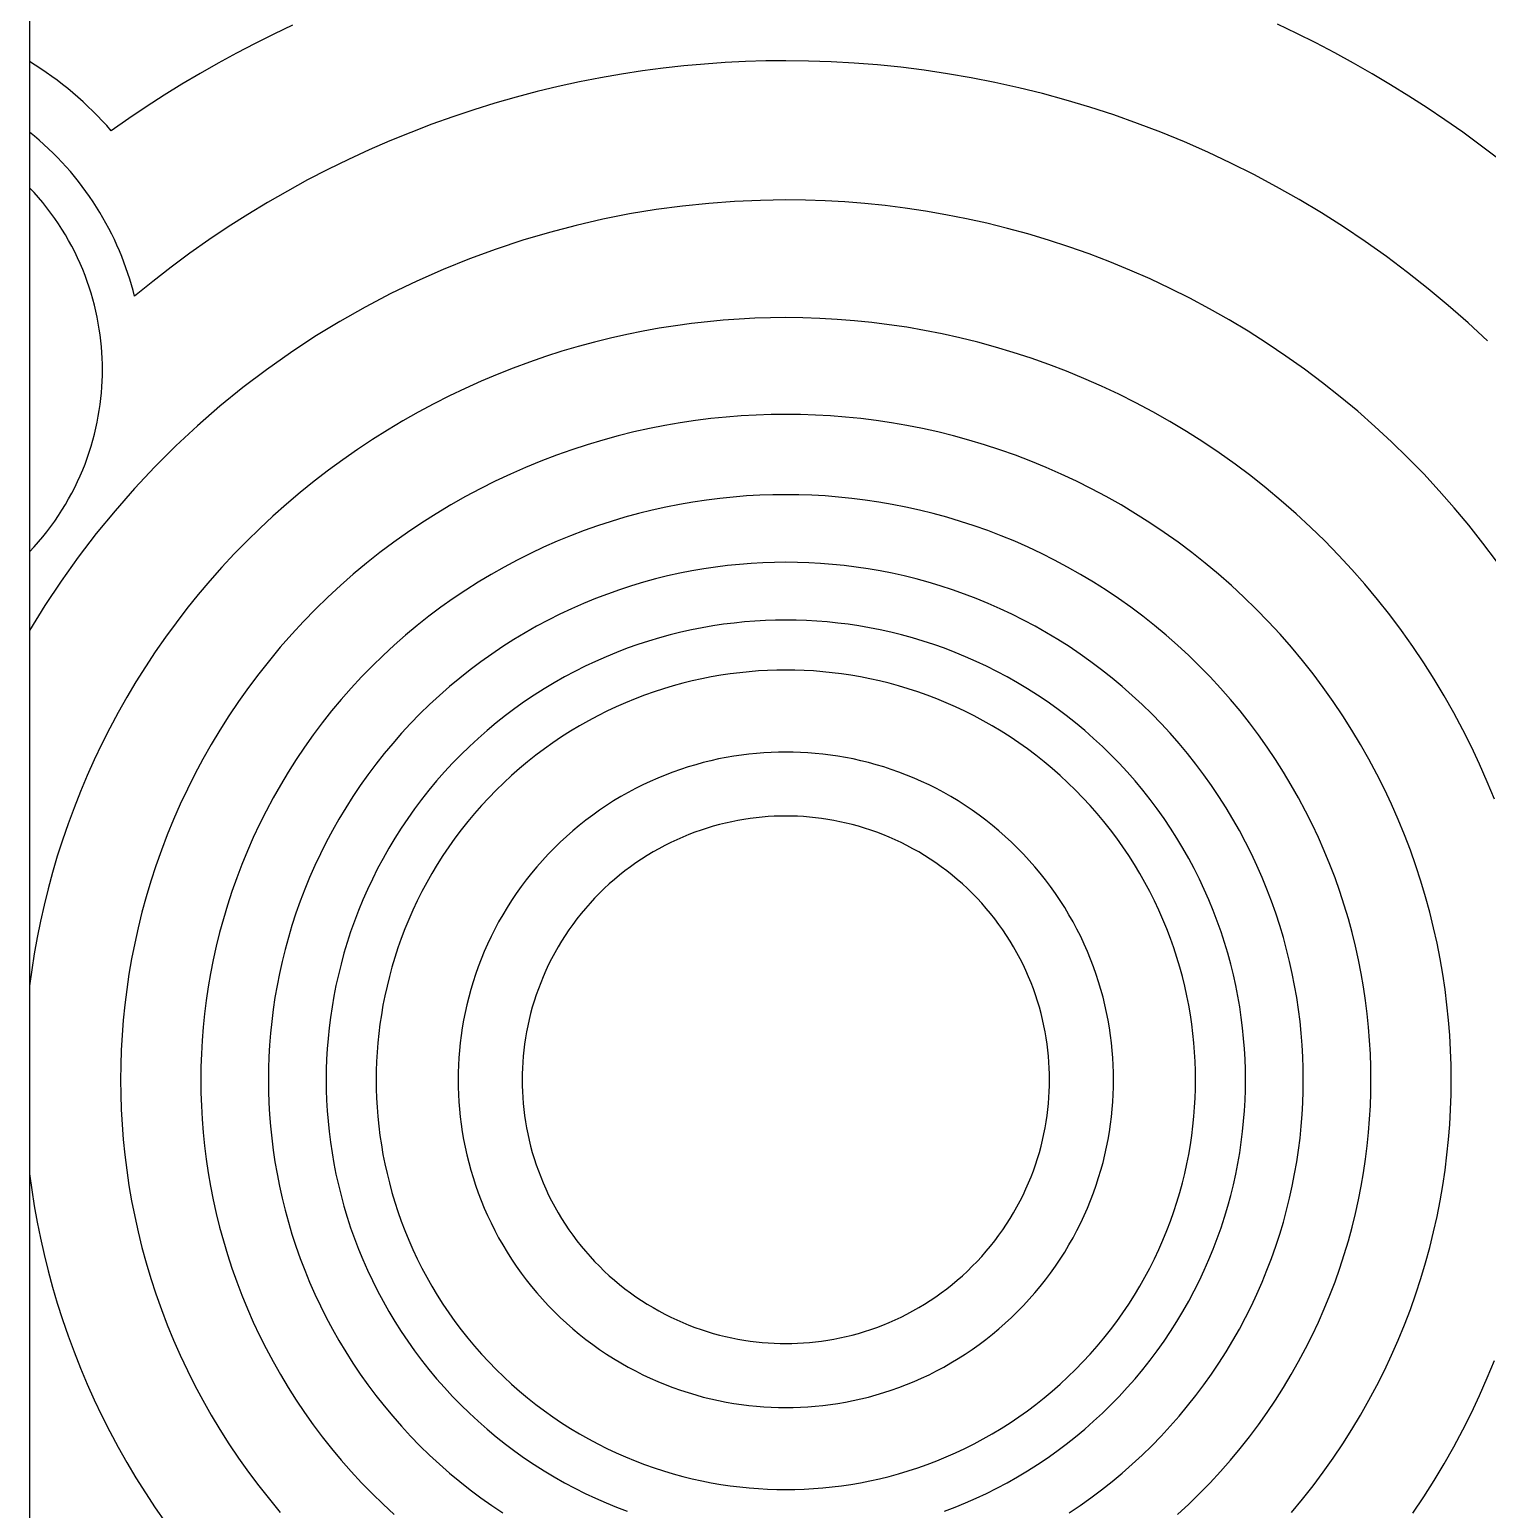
# Model space of a CAD drawing. Header units: millimetres. Extents: x -868 to 332, y 638 to 938.
# Drawn here: x -398 to -326.1, y 747.2 to 820.2 of the extents above; entities that cross this region are included whole.
import ezdxf

# ---------------------------------------------------------------- set-up
doc = ezdxf.new("R2010")
doc.units = ezdxf.units.MM
doc.header["$MEASUREMENT"] = 0
doc.layers.add('Default', color=18, linetype='Continuous', true_color=0x000000)
doc.layers.add('DOT', color=20, linetype='Continuous', true_color=0xff4b00)

msp = doc.modelspace()

# ---------------------------------------------------------------- linework, layer by layer
at = {"layer": 'Default'}
msp.add_lwpolyline([(-398.015, 915.864), (-398.015, 655.864)], dxfattribs=at)
at = {"layer": 'DOT'}
for points in [[(-385.058, 820.391), (-385.981, 819.949), (-386.898, 819.49), (-387.81, 819.013), (-388.715, 818.518), (-389.613, 818.005), (-390.504, 817.476), (-391.388, 816.929), (-392.263, 816.365), (-393.129, 815.784), (-393.986, 815.186)], [(-325.645, 813.827), (-326.5, 814.475), (-327.365, 815.105), (-328.24, 815.718), (-329.125, 816.314), (-330.019, 816.892), (-330.922, 817.452), (-331.833, 817.994), (-332.751, 818.518), (-333.677, 819.024), (-334.609, 819.511), (-335.548, 819.98), (-336.492, 820.431)], [(-393.986, 815.186), (-394.207, 815.434), (-394.433, 815.678), (-394.664, 815.917), (-394.899, 816.152), (-395.138, 816.383), (-395.381, 816.609), (-395.629, 816.83), (-395.88, 817.047), (-396.135, 817.259), (-396.394, 817.466), (-396.656, 817.668), (-396.922, 817.864), (-397.191, 818.056), (-397.463, 818.242), (-397.737, 818.423), (-398.015, 818.598)], [(-326.147, 804.827), (-327.101, 805.71), (-328.077, 806.567), (-329.073, 807.398), (-330.09, 808.202), (-331.125, 808.978), (-332.178, 809.725), (-333.247, 810.444), (-334.331, 811.133), (-335.429, 811.793), (-336.54, 812.422), (-337.663, 813.02), (-338.796, 813.588), (-339.937, 814.125), (-341.087, 814.63), (-342.244, 815.105), (-343.405, 815.548), (-344.572, 815.961), (-345.741, 816.342), (-346.912, 816.693), (-348.084, 817.013), (-349.255, 817.303), (-350.425, 817.563), (-351.593, 817.793), (-352.757, 817.994), (-353.917, 818.167), (-355.071, 818.312), (-356.219, 818.428), (-357.36, 818.518), (-358.493, 818.582), (-359.618, 818.619), (-360.733, 818.632), (-361.723, 818.622), (-362.722, 818.592), (-363.727, 818.542), (-364.739, 818.472), (-365.756, 818.38), (-366.779, 818.266), (-367.807, 818.131), (-368.839, 817.973), (-369.874, 817.793), (-370.912, 817.589), (-371.952, 817.363), (-372.993, 817.112), (-374.035, 816.838), (-375.077, 816.54), (-376.117, 816.218), (-377.156, 815.871), (-378.192, 815.5), (-379.225, 815.104), (-380.253, 814.683), (-381.276, 814.238), (-382.294, 813.769), (-383.304, 813.275), (-384.307, 812.756), (-385.301, 812.213), (-386.285, 811.646), (-387.26, 811.056), (-388.223, 810.441), (-389.174, 809.804), (-390.112, 809.143), (-391.037, 808.46), (-391.947, 807.755), (-392.842, 807.028)], [(-392.842, 807.028), (-392.915, 807.309), (-392.993, 807.59), (-393.078, 807.871), (-393.168, 808.152), (-393.265, 808.432), (-393.367, 808.711), (-393.475, 808.989), (-393.589, 809.267), (-393.71, 809.543), (-393.836, 809.817), (-393.968, 810.09), (-394.106, 810.361), (-394.25, 810.63), (-394.4, 810.897), (-394.556, 811.161), (-394.718, 811.423), (-394.885, 811.682), (-395.058, 811.939), (-395.236, 812.192), (-395.42, 812.441), (-395.61, 812.687), (-395.804, 812.93), (-396.004, 813.168), (-396.209, 813.403), (-396.419, 813.634), (-396.634, 813.86), (-396.853, 814.082), (-397.077, 814.299), (-397.305, 814.511), (-397.538, 814.718), (-397.774, 814.921), (-398.015, 815.118)], [(-398.015, 794.432), (-397.792, 794.672), (-397.576, 794.916), (-397.366, 795.166), (-397.163, 795.421), (-396.966, 795.68), (-396.777, 795.944), (-396.594, 796.211), (-396.418, 796.483), (-396.25, 796.758), (-396.089, 797.036), (-395.936, 797.317), (-395.79, 797.601), (-395.652, 797.887), (-395.521, 798.175), (-395.398, 798.465), (-395.282, 798.756), (-395.174, 799.049), (-395.074, 799.343), (-394.981, 799.637), (-394.895, 799.931), (-394.817, 800.226), (-394.747, 800.52), (-394.683, 800.814), (-394.627, 801.108), (-394.578, 801.4), (-394.536, 801.691), (-394.501, 801.981), (-394.473, 802.27), (-394.451, 802.556), (-394.435, 802.841), (-394.426, 803.124), (-394.423, 803.404), (-394.426, 803.684), (-394.435, 803.967), (-394.451, 804.251), (-394.473, 804.538), (-394.501, 804.826), (-394.536, 805.116), (-394.578, 805.408), (-394.627, 805.7), (-394.683, 805.994), (-394.747, 806.288), (-394.817, 806.582), (-394.895, 806.877), (-394.981, 807.171), (-395.074, 807.465), (-395.174, 807.759), (-395.282, 808.051), (-395.398, 808.343), (-395.521, 808.633), (-395.652, 808.921), (-395.79, 809.207), (-395.936, 809.491), (-396.089, 809.772), (-396.25, 810.05), (-396.418, 810.325), (-396.594, 810.596), (-396.777, 810.864), (-396.966, 811.128), (-397.163, 811.387), (-397.366, 811.642), (-397.576, 811.891), (-397.792, 812.136), (-398.015, 812.375)], [(-325.701, 793.965), (-326.371, 794.859), (-327.065, 795.737), (-327.782, 796.597), (-328.522, 797.44), (-329.284, 798.264), (-330.068, 799.068), (-330.872, 799.851), (-331.695, 800.613), (-332.538, 801.354), (-333.399, 802.071), (-334.276, 802.765), (-335.17, 803.435), (-336.079, 804.08), (-337.002, 804.701), (-337.938, 805.296), (-338.886, 805.865), (-339.845, 806.408), (-340.814, 806.925), (-341.792, 807.415), (-342.778, 807.879), (-343.771, 808.315), (-344.769, 808.725), (-345.773, 809.108), (-346.779, 809.464), (-347.789, 809.793), (-348.8, 810.096), (-349.812, 810.372), (-350.823, 810.622), (-351.833, 810.847), (-352.841, 811.046), (-353.847, 811.22), (-354.848, 811.369), (-355.845, 811.493), (-356.836, 811.594), (-357.821, 811.672), (-358.799, 811.727), (-359.77, 811.759), (-360.733, 811.77), (-361.988, 811.752), (-363.257, 811.696), (-364.538, 811.602), (-365.829, 811.469), (-367.13, 811.295), (-368.437, 811.08), (-369.75, 810.822), (-371.067, 810.52), (-372.384, 810.175), (-373.701, 809.785), (-375.015, 809.35), (-376.325, 808.87), (-377.626, 808.344), (-378.919, 807.772), (-380.199, 807.155), (-381.465, 806.493), (-382.714, 805.786), (-383.945, 805.035), (-385.154, 804.24), (-386.34, 803.402), (-387.5, 802.523), (-388.632, 801.604), (-389.734, 800.646), (-390.804, 799.65), (-391.84, 798.619), (-392.841, 797.553), (-393.804, 796.455), (-394.729, 795.327), (-395.614, 794.171), (-396.457, 792.989), (-397.257, 791.783), (-398.015, 790.555)], [(-325.802, 782.232), (-326.157, 783.097), (-326.535, 783.956), (-326.936, 784.811), (-327.361, 785.658), (-327.809, 786.497), (-328.279, 787.328), (-328.772, 788.15), (-329.288, 788.961), (-329.825, 789.76), (-330.385, 790.548), (-330.965, 791.322), (-331.566, 792.082), (-332.188, 792.828), (-332.829, 793.558), (-333.489, 794.271), (-334.168, 794.968), (-334.864, 795.647), (-335.578, 796.307), (-336.308, 796.948), (-337.053, 797.569), (-337.814, 798.17), (-338.588, 798.751), (-339.375, 799.31), (-340.175, 799.848), (-340.986, 800.363), (-341.807, 800.856), (-342.638, 801.327), (-343.478, 801.774), (-344.325, 802.199), (-345.179, 802.6), (-346.039, 802.979), (-346.904, 803.334), (-347.773, 803.665), (-348.645, 803.974), (-349.519, 804.259), (-350.395, 804.521), (-351.272, 804.761), (-352.148, 804.977), (-353.023, 805.172), (-353.897, 805.344), (-354.767, 805.495), (-355.635, 805.624), (-356.498, 805.732), (-357.357, 805.819), (-358.21, 805.887), (-359.058, 805.934), (-359.899, 805.962), (-360.733, 805.971), (-361.495, 805.964), (-362.263, 805.94), (-363.037, 805.901), (-363.817, 805.845), (-364.6, 805.772), (-365.388, 805.682), (-366.18, 805.574), (-366.974, 805.449), (-367.771, 805.306), (-368.571, 805.145), (-369.371, 804.965), (-370.173, 804.766), (-370.975, 804.548), (-371.776, 804.312), (-372.576, 804.056), (-373.375, 803.78), (-374.171, 803.486), (-374.964, 803.172), (-375.753, 802.838), (-376.538, 802.485), (-377.318, 802.112), (-378.092, 801.72), (-378.859, 801.309), (-379.619, 800.879), (-380.372, 800.429), (-381.115, 799.961), (-381.849, 799.475), (-382.573, 798.97), (-383.287, 798.448), (-383.989, 797.908), (-384.679, 797.35), (-385.357, 796.776), (-386.021, 796.186), (-386.672, 795.579), (-387.308, 794.957), (-387.929, 794.321), (-388.535, 793.67), (-389.125, 793.005), (-389.699, 792.327), (-390.255, 791.636), (-390.795, 790.934), (-391.317, 790.22), (-391.821, 789.496), (-392.307, 788.761), (-392.774, 788.017), (-393.223, 787.265), (-393.653, 786.504), (-394.063, 785.737), (-394.454, 784.963), (-394.826, 784.183), (-395.179, 783.398), (-395.512, 782.608), (-395.825, 781.815), (-396.119, 781.019), (-396.394, 780.22), (-396.649, 779.42), (-396.886, 778.618), (-397.103, 777.817), (-397.301, 777.015), (-397.48, 776.215), (-397.641, 775.415), (-397.783, 774.618), (-397.908, 773.824), (-398.015, 773.032)], [(-335.812, 747.079), (-335.269, 747.73), (-334.744, 748.394), (-334.237, 749.069), (-333.749, 749.757), (-333.28, 750.455), (-332.83, 751.163), (-332.399, 751.88), (-331.989, 752.605), (-331.598, 753.338), (-331.227, 754.078), (-330.877, 754.824), (-330.546, 755.575), (-330.237, 756.33), (-329.947, 757.088), (-329.678, 757.85), (-329.429, 758.613), (-329.2, 759.378), (-328.991, 760.143), (-328.801, 760.908), (-328.632, 761.672), (-328.481, 762.435), (-328.35, 763.195), (-328.237, 763.952), (-328.143, 764.706), (-328.066, 765.456), (-328.008, 766.201), (-327.966, 766.941), (-327.942, 767.675), (-327.934, 768.403), (-327.942, 769.131), (-327.966, 769.865), (-328.008, 770.605), (-328.066, 771.35), (-328.143, 772.1), (-328.237, 772.854), (-328.35, 773.611), (-328.481, 774.371), (-328.632, 775.134), (-328.801, 775.898), (-328.991, 776.663), (-329.2, 777.428), (-329.429, 778.192), (-329.678, 778.956), (-329.947, 779.717), (-330.237, 780.476), (-330.546, 781.231), (-330.877, 781.982), (-331.227, 782.727), (-331.598, 783.467), (-331.989, 784.2), (-332.399, 784.926), (-332.83, 785.643), (-333.28, 786.351), (-333.749, 787.049), (-334.237, 787.736), (-334.744, 788.412), (-335.269, 789.076), (-335.812, 789.727), (-336.371, 790.364), (-336.948, 790.987), (-337.54, 791.595), (-338.148, 792.188), (-338.771, 792.764), (-339.409, 793.324), (-340.059, 793.866), (-340.723, 794.391), (-341.399, 794.898), (-342.087, 795.386), (-342.785, 795.855), (-343.493, 796.305), (-344.21, 796.736), (-344.935, 797.147), (-345.668, 797.538), (-346.408, 797.908), (-347.154, 798.259), (-347.904, 798.589), (-348.659, 798.899), (-349.418, 799.188), (-350.18, 799.458), (-350.943, 799.707), (-351.708, 799.936), (-352.473, 800.145), (-353.238, 800.334), (-354.002, 800.504), (-354.764, 800.654), (-355.525, 800.786), (-356.282, 800.898), (-357.036, 800.993), (-357.785, 801.069), (-358.531, 801.128), (-359.27, 801.169), (-360.005, 801.194), (-360.733, 801.202), (-361.461, 801.194), (-362.195, 801.169), (-362.935, 801.128), (-363.68, 801.069), (-364.429, 800.993), (-365.183, 800.898), (-365.941, 800.786), (-366.701, 800.654), (-367.463, 800.504), (-368.227, 800.334), (-368.992, 800.145), (-369.757, 799.936), (-370.522, 799.707), (-371.286, 799.458), (-372.047, 799.188), (-372.806, 798.899), (-373.561, 798.589), (-374.312, 798.259), (-375.057, 797.908), (-375.797, 797.538), (-376.53, 797.147), (-377.255, 796.736), (-377.972, 796.305), (-378.68, 795.855), (-379.379, 795.386), (-380.066, 794.898), (-380.742, 794.391), (-381.406, 793.866), (-382.057, 793.324), (-382.694, 792.764), (-383.317, 792.188), (-383.925, 791.595), (-384.517, 790.987), (-385.094, 790.364), (-385.654, 789.727), (-386.196, 789.076), (-386.721, 788.412), (-387.228, 787.736), (-387.716, 787.049), (-388.185, 786.351), (-388.635, 785.643), (-389.066, 784.926), (-389.477, 784.2), (-389.867, 783.467), (-390.238, 782.727), (-390.589, 781.982), (-390.919, 781.231), (-391.229, 780.476), (-391.518, 779.717), (-391.787, 778.956), (-392.036, 778.192), (-392.265, 777.428), (-392.474, 776.663), (-392.664, 775.898), (-392.833, 775.134), (-392.984, 774.371), (-393.115, 773.611), (-393.228, 772.854), (-393.323, 772.1), (-393.399, 771.35), (-393.458, 770.605), (-393.499, 769.865), (-393.523, 769.131), (-393.532, 768.403), (-393.523, 767.675), (-393.499, 766.941), (-393.458, 766.201), (-393.399, 765.456), (-393.323, 764.706), (-393.228, 763.952), (-393.115, 763.195), (-392.984, 762.435), (-392.833, 761.672), (-392.664, 760.908), (-392.474, 760.143), (-392.265, 759.378), (-392.036, 758.613), (-391.787, 757.85), (-391.518, 757.088), (-391.229, 756.33), (-390.919, 755.575), (-390.589, 754.824), (-390.238, 754.078), (-389.867, 753.338), (-389.477, 752.605), (-389.066, 751.88), (-388.635, 751.163), (-388.185, 750.455), (-387.716, 749.757), (-387.228, 749.069), (-386.721, 748.394), (-386.196, 747.73), (-385.654, 747.079)], [(-341.421, 746.98), (-340.873, 747.487), (-340.338, 748.008), (-339.817, 748.543), (-339.31, 749.091), (-338.818, 749.651), (-338.341, 750.224), (-337.879, 750.807), (-337.434, 751.402), (-337.005, 752.006), (-336.592, 752.62), (-336.196, 753.243), (-335.818, 753.873), (-335.456, 754.511), (-335.113, 755.156), (-334.787, 755.806), (-334.478, 756.462), (-334.188, 757.122), (-333.916, 757.786), (-333.661, 758.453), (-333.424, 759.123), (-333.205, 759.794), (-333.004, 760.467), (-332.82, 761.14), (-332.654, 761.812), (-332.504, 762.484), (-332.372, 763.155), (-332.256, 763.823), (-332.157, 764.489), (-332.074, 765.152), (-332.007, 765.811), (-331.956, 766.466), (-331.919, 767.117), (-331.898, 767.763), (-331.89, 768.403), (-331.898, 769.043), (-331.919, 769.689), (-331.956, 770.339), (-332.007, 770.994), (-332.074, 771.654), (-332.157, 772.317), (-332.256, 772.983), (-332.372, 773.651), (-332.504, 774.322), (-332.654, 774.993), (-332.82, 775.666), (-333.004, 776.339), (-333.205, 777.011), (-333.424, 777.683), (-333.661, 778.352), (-333.916, 779.019), (-334.188, 779.683), (-334.478, 780.344), (-334.787, 780.999), (-335.113, 781.65), (-335.456, 782.294), (-335.818, 782.932), (-336.196, 783.563), (-336.592, 784.186), (-337.005, 784.799), (-337.434, 785.404), (-337.879, 785.998), (-338.341, 786.582), (-338.818, 787.154), (-339.31, 787.715), (-339.817, 788.263), (-340.338, 788.797), (-340.873, 789.318), (-341.421, 789.825), (-341.981, 790.317), (-342.553, 790.795), (-343.137, 791.256), (-343.732, 791.702), (-344.336, 792.131), (-344.95, 792.544), (-345.572, 792.939), (-346.203, 793.318), (-346.841, 793.679), (-347.486, 794.023), (-348.136, 794.349), (-348.792, 794.657), (-349.452, 794.947), (-350.116, 795.22), (-350.783, 795.475), (-351.453, 795.711), (-352.124, 795.93), (-352.796, 796.132), (-353.469, 796.315), (-354.142, 796.482), (-354.814, 796.631), (-355.484, 796.763), (-356.153, 796.879), (-356.819, 796.978), (-357.482, 797.061), (-358.141, 797.128), (-358.796, 797.18), (-359.447, 797.216), (-360.092, 797.238), (-360.733, 797.245), (-361.373, 797.238), (-362.018, 797.216), (-362.669, 797.18), (-363.324, 797.128), (-363.983, 797.061), (-364.646, 796.978), (-365.312, 796.879), (-365.981, 796.763), (-366.651, 796.631), (-367.323, 796.482), (-367.996, 796.315), (-368.669, 796.132), (-369.341, 795.93), (-370.013, 795.711), (-370.682, 795.475), (-371.349, 795.22), (-372.013, 794.947), (-372.673, 794.657), (-373.329, 794.349), (-373.98, 794.023), (-374.624, 793.679), (-375.262, 793.318), (-375.893, 792.939), (-376.515, 792.544), (-377.129, 792.131), (-377.734, 791.702), (-378.328, 791.256), (-378.912, 790.795), (-379.484, 790.317), (-380.044, 789.825), (-380.592, 789.318), (-381.127, 788.797), (-381.648, 788.263), (-382.155, 787.715), (-382.647, 787.154), (-383.124, 786.582), (-383.586, 785.998), (-384.031, 785.404), (-384.461, 784.799), (-384.873, 784.186), (-385.269, 783.563), (-385.648, 782.932), (-386.009, 782.294), (-386.353, 781.65), (-386.679, 780.999), (-386.987, 780.344), (-387.277, 779.683), (-387.55, 779.019), (-387.804, 778.352), (-388.041, 777.683), (-388.26, 777.011), (-388.461, 776.339), (-388.645, 775.666), (-388.812, 774.993), (-388.961, 774.322), (-389.093, 773.651), (-389.209, 772.983), (-389.308, 772.317), (-389.391, 771.654), (-389.458, 770.994), (-389.51, 770.339), (-389.546, 769.689), (-389.568, 769.043), (-389.575, 768.403), (-389.568, 767.763), (-389.546, 767.117), (-389.51, 766.466), (-389.458, 765.811), (-389.391, 765.152), (-389.308, 764.489), (-389.209, 763.823), (-389.093, 763.155), (-388.961, 762.484), (-388.812, 761.812), (-388.645, 761.14), (-388.461, 760.467), (-388.26, 759.794), (-388.041, 759.123), (-387.804, 758.453), (-387.55, 757.786), (-387.277, 757.122), (-386.987, 756.462), (-386.679, 755.806), (-386.353, 755.156), (-386.009, 754.511), (-385.648, 753.873), (-385.269, 753.243), (-384.873, 752.62), (-384.461, 752.006), (-384.031, 751.402), (-383.586, 750.807), (-383.124, 750.224), (-382.647, 749.651), (-382.155, 749.091), (-381.648, 748.543), (-381.127, 748.008), (-380.592, 747.487), (-380.044, 746.98)], [(-346.774, 747.052), (-346.231, 747.417), (-345.696, 747.797), (-345.171, 748.191), (-344.654, 748.599), (-344.148, 749.021), (-343.653, 749.456), (-343.168, 749.904), (-342.695, 750.365), (-342.234, 750.838), (-341.786, 751.323), (-341.351, 751.818), (-340.929, 752.325), (-340.52, 752.841), (-340.126, 753.367), (-339.747, 753.901), (-339.382, 754.444), (-339.032, 754.995), (-338.697, 755.552), (-338.377, 756.117), (-338.073, 756.687), (-337.785, 757.262), (-337.513, 757.842), (-337.256, 758.426), (-337.015, 759.013), (-336.79, 759.603), (-336.58, 760.195), (-336.386, 760.789), (-336.208, 761.384), (-336.046, 761.979), (-335.899, 762.574), (-335.767, 763.168), (-335.65, 763.761), (-335.547, 764.352), (-335.46, 764.941), (-335.386, 765.528), (-335.327, 766.111), (-335.281, 766.69), (-335.249, 767.266), (-335.23, 767.837), (-335.224, 768.403), (-335.23, 768.969), (-335.249, 769.54), (-335.281, 770.115), (-335.327, 770.695), (-335.386, 771.278), (-335.46, 771.864), (-335.547, 772.453), (-335.65, 773.045), (-335.767, 773.638), (-335.899, 774.232), (-336.046, 774.827), (-336.208, 775.422), (-336.386, 776.017), (-336.58, 776.61), (-336.79, 777.202), (-337.015, 777.793), (-337.256, 778.38), (-337.513, 778.964), (-337.785, 779.544), (-338.073, 780.119), (-338.377, 780.689), (-338.697, 781.253), (-339.032, 781.811), (-339.382, 782.362), (-339.747, 782.904), (-340.126, 783.439), (-340.52, 783.965), (-340.929, 784.481), (-341.351, 784.987), (-341.786, 785.483), (-342.234, 785.967), (-342.695, 786.44), (-343.168, 786.901), (-343.653, 787.349), (-344.148, 787.785), (-344.654, 788.207), (-345.171, 788.615), (-345.696, 789.009), (-346.231, 789.389), (-346.774, 789.754), (-347.325, 790.104), (-347.882, 790.439), (-348.446, 790.758), (-349.016, 791.062), (-349.592, 791.35), (-350.172, 791.623), (-350.756, 791.88), (-351.343, 792.121), (-351.933, 792.346), (-352.525, 792.555), (-353.119, 792.749), (-353.714, 792.927), (-354.309, 793.09), (-354.904, 793.237), (-355.498, 793.369), (-356.091, 793.486), (-356.682, 793.588), (-357.271, 793.676), (-357.857, 793.749), (-358.441, 793.809), (-359.02, 793.854), (-359.595, 793.886), (-360.166, 793.905), (-360.733, 793.912), (-361.299, 793.905), (-361.87, 793.886), (-362.445, 793.854), (-363.025, 793.809), (-363.608, 793.749), (-364.194, 793.676), (-364.783, 793.588), (-365.374, 793.486), (-365.967, 793.369), (-366.561, 793.237), (-367.156, 793.09), (-367.752, 792.927), (-368.346, 792.749), (-368.94, 792.555), (-369.532, 792.346), (-370.122, 792.121), (-370.71, 791.88), (-371.293, 791.623), (-371.873, 791.35), (-372.449, 791.062), (-373.019, 790.758), (-373.583, 790.439), (-374.141, 790.104), (-374.691, 789.754), (-375.234, 789.389), (-375.769, 789.009), (-376.295, 788.615), (-376.811, 788.207), (-377.317, 787.785), (-377.813, 787.349), (-378.297, 786.901), (-378.77, 786.44), (-379.231, 785.967), (-379.679, 785.483), (-380.115, 784.987), (-380.536, 784.481), (-380.945, 783.965), (-381.339, 783.439), (-381.718, 782.904), (-382.083, 782.362), (-382.433, 781.811), (-382.768, 781.253), (-383.088, 780.689), (-383.392, 780.119), (-383.68, 779.544), (-383.953, 778.964), (-384.209, 778.38), (-384.45, 777.793), (-384.676, 777.202), (-384.885, 776.61), (-385.079, 776.017), (-385.257, 775.422), (-385.419, 774.827), (-385.567, 774.232), (-385.699, 773.638), (-385.816, 773.045), (-385.918, 772.453), (-386.006, 771.864), (-386.079, 771.278), (-386.138, 770.695), (-386.184, 770.115), (-386.216, 769.54), (-386.235, 768.969), (-386.241, 768.403), (-386.235, 767.837), (-386.216, 767.266), (-386.184, 766.69), (-386.138, 766.111), (-386.079, 765.528), (-386.006, 764.941), (-385.918, 764.352), (-385.816, 763.761), (-385.699, 763.168), (-385.567, 762.574), (-385.419, 761.979), (-385.257, 761.384), (-385.079, 760.789), (-384.885, 760.195), (-384.676, 759.603), (-384.45, 759.013), (-384.209, 758.426), (-383.953, 757.842), (-383.68, 757.262), (-383.392, 756.687), (-383.088, 756.117), (-382.768, 755.552), (-382.433, 754.995), (-382.083, 754.444), (-381.718, 753.901), (-381.339, 753.367), (-380.945, 752.841), (-380.536, 752.325), (-380.115, 751.818), (-379.679, 751.323), (-379.231, 750.838), (-378.77, 750.365), (-378.297, 749.904), (-377.813, 749.456), (-377.317, 749.021), (-376.811, 748.599), (-376.295, 748.191), (-375.769, 747.797), (-375.234, 747.417), (-374.691, 747.052)], [(-352.916, 747.133), (-352.391, 747.333), (-351.87, 747.548), (-351.351, 747.776), (-350.836, 748.018), (-350.325, 748.274), (-349.818, 748.544), (-349.317, 748.828), (-348.822, 749.125), (-348.333, 749.436), (-347.85, 749.76), (-347.375, 750.098), (-346.908, 750.448), (-346.45, 750.81), (-346, 751.185), (-345.56, 751.572), (-345.129, 751.97), (-344.709, 752.38), (-344.3, 752.8), (-343.902, 753.23), (-343.515, 753.67), (-343.14, 754.12), (-342.777, 754.579), (-342.427, 755.046), (-342.09, 755.521), (-341.766, 756.003), (-341.455, 756.492), (-341.158, 756.987), (-340.874, 757.489), (-340.604, 757.995), (-340.348, 758.506), (-340.105, 759.021), (-339.877, 759.54), (-339.663, 760.062), (-339.463, 760.586), (-339.277, 761.112), (-339.105, 761.639), (-338.947, 762.168), (-338.802, 762.696), (-338.672, 763.225), (-338.554, 763.753), (-338.45, 764.279), (-338.36, 764.805), (-338.282, 765.328), (-338.217, 765.849), (-338.164, 766.367), (-338.123, 766.881), (-338.095, 767.393), (-338.078, 767.9), (-338.072, 768.403), (-338.078, 768.906), (-338.095, 769.413), (-338.123, 769.924), (-338.164, 770.439), (-338.217, 770.957), (-338.282, 771.478), (-338.36, 772.001), (-338.45, 772.526), (-338.554, 773.053), (-338.672, 773.581), (-338.802, 774.109), (-338.947, 774.638), (-339.105, 775.166), (-339.277, 775.694), (-339.463, 776.22), (-339.663, 776.744), (-339.877, 777.266), (-340.105, 777.784), (-340.348, 778.3), (-340.604, 778.811), (-340.874, 779.317), (-341.158, 779.818), (-341.455, 780.314), (-341.766, 780.803), (-342.09, 781.285), (-342.427, 781.76), (-342.777, 782.227), (-343.14, 782.686), (-343.515, 783.135), (-343.902, 783.576), (-344.3, 784.006), (-344.709, 784.426), (-345.129, 784.836), (-345.56, 785.234), (-346, 785.621), (-346.45, 785.995), (-346.908, 786.358), (-347.375, 786.708), (-347.85, 787.045), (-348.333, 787.37), (-348.822, 787.68), (-349.317, 787.978), (-349.818, 788.262), (-350.325, 788.532), (-350.836, 788.788), (-351.351, 789.03), (-351.87, 789.258), (-352.391, 789.472), (-352.916, 789.672), (-353.442, 789.858), (-353.969, 790.03), (-354.497, 790.189), (-355.026, 790.333), (-355.555, 790.464), (-356.082, 790.581), (-356.609, 790.685), (-357.134, 790.776), (-357.658, 790.854), (-358.178, 790.919), (-358.696, 790.972), (-359.211, 791.012), (-359.722, 791.041), (-360.23, 791.058), (-360.733, 791.063), (-361.236, 791.058), (-361.743, 791.041), (-362.254, 791.012), (-362.769, 790.972), (-363.287, 790.919), (-363.808, 790.854), (-364.331, 790.776), (-364.856, 790.685), (-365.383, 790.581), (-365.911, 790.464), (-366.439, 790.333), (-366.968, 790.189), (-367.496, 790.03), (-368.024, 789.858), (-368.55, 789.672), (-369.074, 789.472), (-369.595, 789.258), (-370.114, 789.03), (-370.629, 788.788), (-371.14, 788.532), (-371.647, 788.262), (-372.148, 787.978), (-372.643, 787.68), (-373.133, 787.37), (-373.615, 787.045), (-374.09, 786.708), (-374.557, 786.358), (-375.015, 785.995), (-375.465, 785.621), (-375.905, 785.234), (-376.336, 784.836), (-376.756, 784.426), (-377.165, 784.006), (-377.564, 783.576), (-377.95, 783.135), (-378.325, 782.686), (-378.688, 782.227), (-379.038, 781.76), (-379.375, 781.285), (-379.699, 780.803), (-380.01, 780.314), (-380.308, 779.818), (-380.591, 779.317), (-380.861, 778.811), (-381.118, 778.3), (-381.36, 777.784), (-381.588, 777.266), (-381.802, 776.744), (-382.002, 776.22), (-382.188, 775.694), (-382.36, 775.166), (-382.518, 774.638), (-382.663, 774.109), (-382.793, 773.581), (-382.911, 773.053), (-383.015, 772.526), (-383.106, 772.001), (-383.183, 771.478), (-383.249, 770.957), (-383.301, 770.439), (-383.342, 769.924), (-383.37, 769.413), (-383.387, 768.906), (-383.393, 768.403), (-383.387, 767.9), (-383.37, 767.393), (-383.342, 766.881), (-383.301, 766.367), (-383.249, 765.849), (-383.183, 765.328), (-383.106, 764.805), (-383.015, 764.279), (-382.911, 763.753), (-382.793, 763.225), (-382.663, 762.696), (-382.518, 762.168), (-382.36, 761.639), (-382.188, 761.112), (-382.002, 760.586), (-381.802, 760.062), (-381.588, 759.54), (-381.36, 759.021), (-381.118, 758.506), (-380.861, 757.995), (-380.591, 757.489), (-380.308, 756.987), (-380.01, 756.492), (-379.699, 756.003), (-379.375, 755.521), (-379.038, 755.046), (-378.688, 754.579), (-378.325, 754.12), (-377.95, 753.67), (-377.564, 753.23), (-377.165, 752.8), (-376.756, 752.38), (-376.336, 751.97), (-375.905, 751.572), (-375.465, 751.185), (-375.015, 750.81), (-374.557, 750.448), (-374.09, 750.098), (-373.615, 749.76), (-373.133, 749.436), (-372.643, 749.125), (-372.148, 748.828), (-371.647, 748.544), (-371.14, 748.274), (-370.629, 748.018), (-370.114, 747.776), (-369.595, 747.548), (-369.074, 747.333), (-368.55, 747.133)], [(-398.015, 763.773), (-397.908, 762.982), (-397.783, 762.187), (-397.641, 761.39), (-397.48, 760.591), (-397.301, 759.79), (-397.103, 758.989), (-396.886, 758.187), (-396.649, 757.386), (-396.394, 756.586), (-396.119, 755.787), (-395.825, 754.991), (-395.512, 754.197), (-395.179, 753.408), (-394.826, 752.623), (-394.454, 751.843), (-394.063, 751.069), (-393.653, 750.301), (-393.223, 749.541), (-392.774, 748.788), (-392.307, 748.045), (-391.821, 747.31), (-391.317, 746.586)], [(-329.825, 747.045), (-329.288, 747.845), (-328.772, 748.656), (-328.279, 749.477), (-327.809, 750.308), (-327.361, 751.148), (-326.936, 751.995), (-326.535, 752.849), (-326.157, 753.709), (-325.802, 754.574)]]:
    msp.add_lwpolyline(points, dxfattribs=at)
for points in [[(-340.535, 768.403), (-340.54, 768.851), (-340.555, 769.303), (-340.581, 769.759), (-340.617, 770.218), (-340.664, 770.679), (-340.722, 771.144), (-340.792, 771.61), (-340.873, 772.078), (-340.965, 772.548), (-341.07, 773.018), (-341.186, 773.489), (-341.315, 773.96), (-341.456, 774.431), (-341.609, 774.901), (-341.775, 775.37), (-341.953, 775.837), (-342.144, 776.302), (-342.348, 776.765), (-342.563, 777.224), (-342.792, 777.679), (-343.032, 778.131), (-343.285, 778.577), (-343.55, 779.019), (-343.828, 779.455), (-344.117, 779.885), (-344.417, 780.308), (-344.729, 780.724), (-345.052, 781.133), (-345.386, 781.534), (-345.731, 781.926), (-346.086, 782.31), (-346.451, 782.684), (-346.825, 783.049), (-347.209, 783.404), (-347.602, 783.749), (-348.002, 784.083), (-348.411, 784.406), (-348.827, 784.718), (-349.251, 785.019), (-349.68, 785.308), (-350.116, 785.585), (-350.558, 785.85), (-351.005, 786.103), (-351.456, 786.344), (-351.912, 786.572), (-352.371, 786.788), (-352.833, 786.991), (-353.298, 787.182), (-353.765, 787.36), (-354.234, 787.526), (-354.704, 787.679), (-355.175, 787.82), (-355.646, 787.949), (-356.117, 788.066), (-356.588, 788.17), (-357.057, 788.263), (-357.526, 788.344), (-357.992, 788.413), (-358.456, 788.471), (-358.918, 788.518), (-359.377, 788.555), (-359.832, 788.58), (-360.284, 788.595), (-360.733, 788.6), (-361.181, 788.595), (-361.633, 788.58), (-362.089, 788.555), (-362.547, 788.518), (-363.009, 788.471), (-363.473, 788.413), (-363.94, 788.344), (-364.408, 788.263), (-364.877, 788.17), (-365.348, 788.066), (-365.819, 787.949), (-366.29, 787.82), (-366.761, 787.679), (-367.231, 787.526), (-367.7, 787.36), (-368.167, 787.182), (-368.632, 786.991), (-369.094, 786.788), (-369.554, 786.572), (-370.009, 786.344), (-370.46, 786.103), (-370.907, 785.85), (-371.349, 785.585), (-371.785, 785.308), (-372.215, 785.019), (-372.638, 784.718), (-373.054, 784.406), (-373.463, 784.083), (-373.864, 783.749), (-374.256, 783.404), (-374.64, 783.049), (-375.014, 782.684), (-375.379, 782.31), (-375.734, 781.926), (-376.079, 781.534), (-376.413, 781.133), (-376.736, 780.724), (-377.048, 780.308), (-377.349, 779.885), (-377.638, 779.455), (-377.915, 779.019), (-378.18, 778.577), (-378.433, 778.131), (-378.673, 777.679), (-378.902, 777.224), (-379.118, 776.765), (-379.321, 776.302), (-379.512, 775.837), (-379.69, 775.37), (-379.856, 774.901), (-380.009, 774.431), (-380.15, 773.96), (-380.279, 773.489), (-380.395, 773.018), (-380.5, 772.548), (-380.593, 772.078), (-380.674, 771.61), (-380.743, 771.144), (-380.801, 770.679), (-380.848, 770.218), (-380.884, 769.759), (-380.91, 769.303), (-380.925, 768.851), (-380.93, 768.403), (-380.925, 767.955), (-380.91, 767.502), (-380.884, 767.047), (-380.848, 766.588), (-380.801, 766.126), (-380.743, 765.662), (-380.674, 765.196), (-380.593, 764.728), (-380.5, 764.258), (-380.395, 763.788), (-380.279, 763.317), (-380.15, 762.845), (-380.009, 762.375), (-379.856, 761.904), (-379.69, 761.436), (-379.512, 760.968), (-379.321, 760.503), (-379.118, 760.041), (-378.902, 759.582), (-378.673, 759.126), (-378.433, 758.675), (-378.18, 758.228), (-377.915, 757.787), (-377.638, 757.351), (-377.349, 756.921), (-377.048, 756.498), (-376.736, 756.081), (-376.413, 755.673), (-376.079, 755.272), (-375.734, 754.879), (-375.379, 754.496), (-375.014, 754.121), (-374.64, 753.756), (-374.256, 753.401), (-373.864, 753.057), (-373.463, 752.723), (-373.054, 752.399), (-372.638, 752.087), (-372.215, 751.787), (-371.785, 751.498), (-371.349, 751.221), (-370.907, 750.956), (-370.46, 750.703), (-370.009, 750.462), (-369.554, 750.234), (-369.094, 750.018), (-368.632, 749.814), (-368.167, 749.624), (-367.7, 749.445), (-367.231, 749.28), (-366.761, 749.126), (-366.29, 748.985), (-365.819, 748.857), (-365.348, 748.74), (-364.877, 748.635), (-364.408, 748.543), (-363.94, 748.462), (-363.473, 748.392), (-363.009, 748.334), (-362.547, 748.287), (-362.089, 748.251), (-361.633, 748.226), (-361.181, 748.211), (-360.733, 748.206), (-360.284, 748.211), (-359.832, 748.226), (-359.377, 748.251), (-358.918, 748.287), (-358.456, 748.334), (-357.992, 748.392), (-357.526, 748.462), (-357.057, 748.543), (-356.588, 748.635), (-356.117, 748.74), (-355.646, 748.857), (-355.175, 748.985), (-354.704, 749.126), (-354.234, 749.28), (-353.765, 749.445), (-353.298, 749.624), (-352.833, 749.814), (-352.371, 750.018), (-351.912, 750.234), (-351.456, 750.462), (-351.005, 750.703), (-350.558, 750.956), (-350.116, 751.221), (-349.68, 751.498), (-349.251, 751.787), (-348.827, 752.087), (-348.411, 752.399), (-348.002, 752.723), (-347.602, 753.057), (-347.209, 753.401), (-346.825, 753.756), (-346.451, 754.121), (-346.086, 754.496), (-345.731, 754.879), (-345.386, 755.272), (-345.052, 755.673), (-344.729, 756.081), (-344.417, 756.498), (-344.117, 756.921), (-343.828, 757.351), (-343.55, 757.787), (-343.285, 758.228), (-343.032, 758.675), (-342.792, 759.126), (-342.563, 759.582), (-342.348, 760.041), (-342.144, 760.503), (-341.953, 760.968), (-341.775, 761.436), (-341.609, 761.904), (-341.456, 762.375), (-341.315, 762.845), (-341.186, 763.317), (-341.07, 763.788), (-340.965, 764.258), (-340.873, 764.728), (-340.792, 765.196), (-340.722, 765.662), (-340.664, 766.126), (-340.617, 766.588), (-340.581, 767.047), (-340.555, 767.502), (-340.54, 767.955)], [(-344.576, 768.403), (-344.58, 768.761), (-344.592, 769.123), (-344.613, 769.488), (-344.641, 769.855), (-344.679, 770.224), (-344.726, 770.595), (-344.781, 770.968), (-344.846, 771.343), (-344.92, 771.718), (-345.004, 772.095), (-345.097, 772.472), (-345.2, 772.848), (-345.313, 773.225), (-345.435, 773.601), (-345.568, 773.976), (-345.71, 774.35), (-345.863, 774.722), (-346.026, 775.092), (-346.198, 775.459), (-346.381, 775.823), (-346.574, 776.184), (-346.776, 776.542), (-346.988, 776.895), (-347.21, 777.244), (-347.441, 777.588), (-347.681, 777.926), (-347.931, 778.259), (-348.189, 778.586), (-348.457, 778.907), (-348.732, 779.221), (-349.016, 779.528), (-349.308, 779.827), (-349.608, 780.119), (-349.915, 780.403), (-350.229, 780.679), (-350.549, 780.946), (-350.876, 781.205), (-351.209, 781.454), (-351.548, 781.695), (-351.892, 781.926), (-352.24, 782.147), (-352.594, 782.36), (-352.951, 782.562), (-353.312, 782.754), (-353.676, 782.937), (-354.044, 783.11), (-354.413, 783.272), (-354.785, 783.425), (-355.159, 783.568), (-355.534, 783.7), (-355.91, 783.823), (-356.287, 783.936), (-356.664, 784.039), (-357.041, 784.132), (-357.417, 784.216), (-357.793, 784.29), (-358.167, 784.354), (-358.54, 784.41), (-358.912, 784.456), (-359.281, 784.494), (-359.648, 784.523), (-360.012, 784.543), (-360.374, 784.555), (-360.733, 784.559), (-361.091, 784.555), (-361.453, 784.543), (-361.817, 784.523), (-362.184, 784.494), (-362.554, 784.456), (-362.925, 784.41), (-363.298, 784.354), (-363.672, 784.29), (-364.048, 784.216), (-364.424, 784.132), (-364.801, 784.039), (-365.178, 783.936), (-365.555, 783.823), (-365.931, 783.7), (-366.306, 783.568), (-366.68, 783.425), (-367.052, 783.272), (-367.422, 783.11), (-367.789, 782.937), (-368.153, 782.754), (-368.514, 782.562), (-368.872, 782.36), (-369.225, 782.147), (-369.574, 781.926), (-369.917, 781.695), (-370.256, 781.454), (-370.589, 781.205), (-370.916, 780.946), (-371.237, 780.679), (-371.551, 780.403), (-371.857, 780.119), (-372.157, 779.827), (-372.449, 779.528), (-372.733, 779.221), (-373.008, 778.907), (-373.276, 778.586), (-373.534, 778.259), (-373.784, 777.926), (-374.024, 777.588), (-374.256, 777.244), (-374.477, 776.895), (-374.689, 776.542), (-374.892, 776.184), (-375.084, 775.823), (-375.267, 775.459), (-375.439, 775.092), (-375.602, 774.722), (-375.755, 774.35), (-375.897, 773.976), (-376.03, 773.601), (-376.153, 773.225), (-376.265, 772.848), (-376.368, 772.472), (-376.462, 772.095), (-376.545, 771.718), (-376.619, 771.343), (-376.684, 770.968), (-376.74, 770.595), (-376.786, 770.224), (-376.824, 769.855), (-376.853, 769.488), (-376.873, 769.123), (-376.885, 768.761), (-376.889, 768.403), (-376.885, 768.044), (-376.873, 767.683), (-376.853, 767.318), (-376.824, 766.951), (-376.786, 766.582), (-376.74, 766.21), (-376.684, 765.837), (-376.619, 765.463), (-376.545, 765.087), (-376.462, 764.711), (-376.368, 764.334), (-376.265, 763.957), (-376.153, 763.581), (-376.03, 763.205), (-375.897, 762.829), (-375.755, 762.456), (-375.602, 762.084), (-375.439, 761.714), (-375.267, 761.347), (-375.084, 760.982), (-374.892, 760.621), (-374.689, 760.264), (-374.477, 759.911), (-374.256, 759.562), (-374.024, 759.218), (-373.784, 758.879), (-373.534, 758.546), (-373.276, 758.219), (-373.008, 757.899), (-372.733, 757.585), (-372.449, 757.278), (-372.157, 756.978), (-371.857, 756.687), (-371.551, 756.403), (-371.237, 756.127), (-370.916, 755.86), (-370.589, 755.601), (-370.256, 755.352), (-369.917, 755.111), (-369.574, 754.88), (-369.225, 754.658), (-368.872, 754.446), (-368.514, 754.244), (-368.153, 754.051), (-367.789, 753.869), (-367.422, 753.696), (-367.052, 753.533), (-366.68, 753.381), (-366.306, 753.238), (-365.931, 753.105), (-365.555, 752.983), (-365.178, 752.87), (-364.801, 752.767), (-364.424, 752.674), (-364.048, 752.59), (-363.672, 752.516), (-363.298, 752.451), (-362.925, 752.396), (-362.554, 752.349), (-362.184, 752.312), (-361.817, 752.283), (-361.453, 752.262), (-361.091, 752.25), (-360.733, 752.246), (-360.374, 752.25), (-360.012, 752.262), (-359.648, 752.283), (-359.281, 752.312), (-358.912, 752.349), (-358.54, 752.396), (-358.167, 752.451), (-357.793, 752.516), (-357.417, 752.59), (-357.041, 752.674), (-356.664, 752.767), (-356.287, 752.87), (-355.91, 752.983), (-355.534, 753.105), (-355.159, 753.238), (-354.785, 753.381), (-354.413, 753.533), (-354.044, 753.696), (-353.676, 753.869), (-353.312, 754.051), (-352.951, 754.244), (-352.594, 754.446), (-352.24, 754.658), (-351.892, 754.88), (-351.548, 755.111), (-351.209, 755.352), (-350.876, 755.601), (-350.549, 755.86), (-350.229, 756.127), (-349.915, 756.403), (-349.608, 756.687), (-349.308, 756.978), (-349.016, 757.278), (-348.732, 757.585), (-348.457, 757.899), (-348.189, 758.219), (-347.931, 758.546), (-347.681, 758.879), (-347.441, 759.218), (-347.21, 759.562), (-346.988, 759.911), (-346.776, 760.264), (-346.574, 760.621), (-346.381, 760.982), (-346.198, 761.347), (-346.026, 761.714), (-345.863, 762.084), (-345.71, 762.456), (-345.568, 762.829), (-345.435, 763.205), (-345.313, 763.581), (-345.2, 763.957), (-345.097, 764.334), (-345.004, 764.711), (-344.92, 765.087), (-344.846, 765.463), (-344.781, 765.837), (-344.726, 766.21), (-344.679, 766.582), (-344.641, 766.951), (-344.613, 767.318), (-344.592, 767.683), (-344.58, 768.044)], [(-347.733, 768.403), (-347.736, 768.691), (-347.746, 768.982), (-347.762, 769.276), (-347.785, 769.571), (-347.815, 769.868), (-347.853, 770.167), (-347.898, 770.467), (-347.95, 770.768), (-348.009, 771.071), (-348.077, 771.373), (-348.152, 771.677), (-348.234, 771.98), (-348.325, 772.283), (-348.424, 772.586), (-348.531, 772.887), (-348.645, 773.188), (-348.768, 773.487), (-348.899, 773.785), (-349.038, 774.08), (-349.185, 774.374), (-349.34, 774.664), (-349.503, 774.952), (-349.673, 775.236), (-349.852, 775.517), (-350.038, 775.793), (-350.231, 776.066), (-350.432, 776.334), (-350.64, 776.597), (-350.855, 776.855), (-351.077, 777.107), (-351.305, 777.354), (-351.54, 777.595), (-351.781, 777.83), (-352.028, 778.059), (-352.281, 778.28), (-352.539, 778.495), (-352.802, 778.703), (-353.07, 778.904), (-353.342, 779.098), (-353.619, 779.284), (-353.899, 779.462), (-354.184, 779.633), (-354.471, 779.796), (-354.762, 779.951), (-355.055, 780.097), (-355.35, 780.236), (-355.648, 780.367), (-355.947, 780.49), (-356.248, 780.605), (-356.55, 780.712), (-356.852, 780.81), (-357.156, 780.901), (-357.459, 780.984), (-357.762, 781.059), (-358.065, 781.126), (-358.367, 781.186), (-358.668, 781.238), (-358.969, 781.283), (-359.267, 781.32), (-359.564, 781.35), (-359.86, 781.374), (-360.153, 781.39), (-360.444, 781.4), (-360.733, 781.403), (-361.021, 781.4), (-361.312, 781.39), (-361.605, 781.374), (-361.901, 781.35), (-362.198, 781.32), (-362.497, 781.283), (-362.797, 781.238), (-363.098, 781.186), (-363.4, 781.126), (-363.703, 781.059), (-364.006, 780.984), (-364.31, 780.901), (-364.613, 780.81), (-364.915, 780.712), (-365.217, 780.605), (-365.518, 780.49), (-365.817, 780.367), (-366.115, 780.236), (-366.41, 780.097), (-366.703, 779.951), (-366.994, 779.796), (-367.281, 779.633), (-367.566, 779.462), (-367.846, 779.284), (-368.123, 779.098), (-368.395, 778.904), (-368.663, 778.703), (-368.926, 778.495), (-369.184, 778.28), (-369.437, 778.059), (-369.684, 777.83), (-369.925, 777.595), (-370.16, 777.354), (-370.388, 777.107), (-370.61, 776.855), (-370.825, 776.597), (-371.033, 776.334), (-371.234, 776.066), (-371.428, 775.793), (-371.614, 775.517), (-371.792, 775.236), (-371.963, 774.952), (-372.125, 774.664), (-372.28, 774.374), (-372.427, 774.08), (-372.566, 773.785), (-372.697, 773.487), (-372.82, 773.188), (-372.935, 772.887), (-373.041, 772.586), (-373.14, 772.283), (-373.231, 771.98), (-373.314, 771.677), (-373.389, 771.373), (-373.456, 771.071), (-373.516, 770.768), (-373.568, 770.467), (-373.612, 770.167), (-373.65, 769.868), (-373.68, 769.571), (-373.703, 769.276), (-373.72, 768.982), (-373.729, 768.691), (-373.733, 768.403), (-373.729, 768.114), (-373.72, 767.823), (-373.703, 767.53), (-373.68, 767.235), (-373.65, 766.938), (-373.612, 766.639), (-373.568, 766.339), (-373.516, 766.037), (-373.456, 765.735), (-373.389, 765.432), (-373.314, 765.129), (-373.231, 764.826), (-373.14, 764.523), (-373.041, 764.22), (-372.935, 763.918), (-372.82, 763.618), (-372.697, 763.318), (-372.566, 763.021), (-372.427, 762.725), (-372.28, 762.432), (-372.125, 762.141), (-371.963, 761.854), (-371.792, 761.57), (-371.614, 761.289), (-371.428, 761.012), (-371.234, 760.74), (-371.033, 760.472), (-370.825, 760.209), (-370.61, 759.951), (-370.388, 759.698), (-370.16, 759.451), (-369.925, 759.21), (-369.684, 758.976), (-369.437, 758.747), (-369.184, 758.525), (-368.926, 758.31), (-368.663, 758.102), (-368.395, 757.901), (-368.123, 757.708), (-367.846, 757.522), (-367.566, 757.344), (-367.281, 757.173), (-366.994, 757.01), (-366.703, 756.855), (-366.41, 756.708), (-366.115, 756.569), (-365.817, 756.438), (-365.518, 756.316), (-365.217, 756.201), (-364.915, 756.094), (-364.613, 755.995), (-364.31, 755.905), (-364.006, 755.822), (-363.703, 755.747), (-363.4, 755.68), (-363.098, 755.62), (-362.797, 755.568), (-362.497, 755.523), (-362.198, 755.486), (-361.901, 755.455), (-361.605, 755.432), (-361.312, 755.416), (-361.021, 755.406), (-360.733, 755.403), (-360.444, 755.406), (-360.153, 755.416), (-359.86, 755.432), (-359.564, 755.455), (-359.267, 755.486), (-358.969, 755.523), (-358.668, 755.568), (-358.367, 755.62), (-358.065, 755.68), (-357.762, 755.747), (-357.459, 755.822), (-357.156, 755.905), (-356.852, 755.995), (-356.55, 756.094), (-356.248, 756.201), (-355.947, 756.316), (-355.648, 756.438), (-355.35, 756.569), (-355.055, 756.708), (-354.762, 756.855), (-354.471, 757.01), (-354.184, 757.173), (-353.899, 757.344), (-353.619, 757.522), (-353.342, 757.708), (-353.07, 757.901), (-352.802, 758.102), (-352.539, 758.31), (-352.281, 758.525), (-352.028, 758.747), (-351.781, 758.976), (-351.54, 759.21), (-351.305, 759.451), (-351.077, 759.698), (-350.855, 759.951), (-350.64, 760.209), (-350.432, 760.472), (-350.231, 760.74), (-350.038, 761.012), (-349.852, 761.289), (-349.673, 761.57), (-349.503, 761.854), (-349.34, 762.141), (-349.185, 762.432), (-349.038, 762.725), (-348.899, 763.021), (-348.768, 763.318), (-348.645, 763.618), (-348.531, 763.918), (-348.424, 764.22), (-348.325, 764.523), (-348.234, 764.826), (-348.152, 765.129), (-348.077, 765.432), (-348.009, 765.735), (-347.95, 766.037), (-347.898, 766.339), (-347.853, 766.639), (-347.815, 766.938), (-347.785, 767.235), (-347.762, 767.53), (-347.746, 767.823), (-347.736, 768.114)]]:
    msp.add_lwpolyline(points, close=True, dxfattribs=at)

doc.saveas('drawing.dxf')
